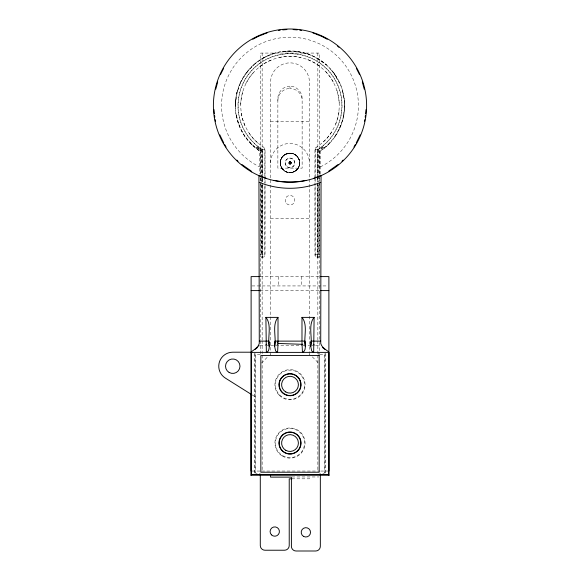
<?xml version="1.0" encoding="UTF-8"?>
<svg xmlns="http://www.w3.org/2000/svg" width="580" height="580" viewBox="0 0 580 580"><rect width="100%" height="100%" fill="white"/><g stroke="black" fill="none" stroke-linecap="round" stroke-linejoin="round"><path stroke-width="0.43" stroke-dasharray="2.9 2.17" d="M320.588 174.145L320.399 151.061A54.679 54.679 0 0 0 331.1 69.556A54.679 54.679 0 0 0 248.9 69.556A54.679 54.679 0 0 0 259.601 151.061L259.412 174.087M281.692 167.939C279.56 164.531 279.894 159.819 282.474 156.738L281.779 157.702M289.993 164.154L290 161.631M280.292 163.408L280.56 160.559L281.96 157.426M236.27 115.753C231.181 89.182 248.138 60.559 274.412 53.382M314.954 178.401L314.954 149.582L316.223 147.276A49.235 49.235 0 0 0 327.308 73.486A49.235 49.235 0 0 0 252.692 73.486A49.235 49.235 0 0 0 263.777 147.276L265.046 149.582L265.046 178.401M260.289 256.592A2.327 2.327 0 0 0 260.768 256.962L262.109 257.099L262.262 254.613L262.262 184.918M317.608 183.149L317.608 254.613L317.456 257.099L316.114 256.962A2.327 2.327 0 0 1 314.954 254.946L314.954 179.3M334.849 136.583C345.796 121.06 347.471 99.862 339.619 82.635M343.723 114.796L344.665 104.509M240.606 104.429L241.316 97.186L243.078 90.132M235.516 106.938L235.893 99.049M299.606 164.372L299.164 159.652L296.387 155.563M296.989 169.65C302.695 164.314 298.751 153.627 290.979 153.221M289.833 164.14L290.283 161.668M264.792 255.374L264.871 184.106M235.335 104.509L237.002 93.373M339.032 111.686L337.611 118.82L335.153 125.664M299.352 165.539L299.599 164.444M291.798 172.448C297.598 171.549 301.361 164.778 299.062 159.377M315.259 148.85L315.129 177.763M299.324 165.648L299.7 162.24L299.099 159.457M343.73 115.753L341.83 122.46L338.858 129.775M299.171 166.112L299.425 165.293L297.794 168.707M237.408 91.299L236.727 93.315L240.033 83.846M290.435 161.711L289.558 164.075L290.493 161.733M298.961 166.67C297.301 170.803 292.581 173.326 288.231 172.456M281.293 158.572C278.777 163.328 281.133 169.809 286.136 171.81M285.389 154.331C282.105 156.056 280.038 159.783 280.292 163.48M290.536 161.755L289.355 163.973M334.964 136.387L340.504 126.571M240.381 82.635L243.701 76.857L248.341 70.47M281.336 158.485L281.887 157.535M245.862 83.418L249.596 77.176L254.207 71.55M262.617 148.951L262.283 149.481A51.895 51.895 0 0 1 250.698 71.731A51.895 51.895 0 0 1 329.302 71.731A51.895 51.895 0 0 1 317.717 149.481L317.383 148.951M281.757 157.738C285.585 150.858 297.004 152.141 299.193 159.718L297.823 157.122L295.336 154.766M331.716 132.073L327.381 137.917L322.233 143.05M289.224 163.886L290.87 161.979M262.262 177.676L262.262 149.618A52.019 52.019 0 0 1 250.589 71.659A52.019 52.019 0 0 1 329.411 71.659A52.019 52.019 0 0 1 317.738 149.618L320.399 151.061L327.823 145.094L335.124 136.488M246.159 72.942L253.859 64.815M315.68 148.038L316.122 147.574M297.25 169.375L294.256 171.629M314.954 254.946L317.608 254.613M261.457 363.094L267.677 356.867M324.118 148.11L329.904 142.738M296.105 170.462L296.909 169.73M284.352 154.983L282.474 156.731C285.534 152.837 291.66 151.996 295.64 154.976L294.596 154.323M296.279 170.317C292.617 173.543 286.578 173.319 283.171 169.817M253.793 64.634L260.13 60.023L267.032 56.18M323.64 147.508L319.435 150.546L319.442 175.008M323.321 147.117L318.935 150.271L318.935 181.779M322.951 146.66L318.362 149.959L318.362 175.232M291.044 162.182L288.956 163.596L291.073 162.24M259.594 66.671L265.64 62.625L272.216 59.515M262.24 149.633L260.297 150.684M236.277 114.796C238.547 129.456 247.754 142.825 259.775 150.967M285.07 154.512L289.993 153.171M320.399 166.902L323.14 165.459A68.411 68.411 0 0 0 342.671 61.951A68.411 68.411 0 0 0 237.329 61.944A68.411 68.411 0 0 0 256.86 165.459L259.601 166.902M294.553 171.484L292.965 172.151M285.505 154.273L286.476 153.831M262.979 58.08L273.39 53.773M286.281 153.91L291.341 153.265M291.189 162.48L288.804 163.299M288.789 163.248L291.211 162.545L288.775 163.19M292.139 172.376L293.154 172.093M273.31 53.541C291.305 48.017 312.12 52.113 326.141 64.815M292.001 172.405L287.042 172.151M279.168 57.406L286.361 56.34L293.639 56.34L300.832 57.406M262.392 183.149L262.392 254.613L262.544 257.099L263.146 257.02M318.493 257.02L316.854 257.02M290 86.166C283.439 86.13 277.82 91.952 277.863 98.469L277.863 168.142L302.137 168.142L302.137 98.469C302.18 91.952 296.561 86.13 290 86.166L290 88.465A12.136 11.963 0 0 1 302.137 100.427M261.935 257.274L263.885 256.962A2.327 2.327 0 0 0 265.046 254.946L265.046 179.3M317.282 257.274L319.232 256.962A2.327 2.327 0 0 0 319.711 256.592M290.609 172.594L291.66 172.47M288.746 163.031L291.254 162.762M282.126 51.678L290 51.105M260.159 254.75L265.046 254.946M290.805 172.579L289.087 172.572M270.555 121.488L309.445 121.488M264.871 175.95L264.871 149.676L262.392 149.676L262.392 175.008M270.555 218.428L309.445 218.428M260.152 276.602L319.848 276.602M252.017 285.933L327.983 285.933M260.152 290.602L319.848 290.602M259.927 345.629L266.213 345.629M267.112 345.629L269.801 345.629M270.7 345.629L302.115 345.629M303.014 345.629L311.09 345.629M311.989 345.629L314.686 345.629M315.585 345.629L320.073 345.629M270.164 354.38L270.555 354.38M309.445 354.38L309.836 354.38M260.282 354.532L255.78 354.532L255.78 473.222L260.282 473.222M319.718 354.532L324.22 354.532L324.22 473.222L319.718 473.222M252.017 471.047L261.058 471.047M261.754 471.047L319.848 471.047M320.747 471.047L328.889 471.047M291.921 476.956L318.775 476.956M291.863 478.826L309.445 478.826L309.445 476.426M284.36 51.228L295.619 51.519M289.782 153.171L290.856 153.207M317.738 183.106L317.738 254.613L319.66 254.736M291.254 163.031L288.746 162.748M280.278 163.11C280.285 168.019 284.512 172.405 289.413 172.601M261.507 257.02L262.109 257.099M297.873 51.678L295.64 51.228L305.587 53.382M288.224 172.448L285.788 171.658M288.775 162.588L291.189 163.313M292.189 153.417L293.821 153.954M286.237 171.854L287.26 172.224M306.689 53.541L312.968 56.18L319.87 60.023M307.784 59.515L314.36 62.625L320.406 66.671M317.738 149.618L317.738 175.863M314.954 149.582L317.608 149.676L317.608 175.008M291.073 163.553L288.934 162.226L291.037 163.611M251.966 394.799L255.78 397.191M285.026 171.245L282.25 168.758L282.757 169.382M257.049 146.66L261.638 149.959L261.689 177.03M261.065 150.271L256.679 147.117L261.065 150.271L261.174 183.57M256.36 147.508L260.565 150.546L260.681 176.806M317.021 58.08L326.083 64.772M295.438 154.838L296.315 155.505M252.394 144.869L259.601 151.061M257.767 143.05L252.619 137.917L248.283 132.073M318.065 257.274L317.738 254.613M312.323 356.867L319.167 363.711M326.207 64.634L333.841 72.942L339.967 83.846M290.863 163.814L289.231 161.893M250.096 142.738L252.177 145.094L245.151 136.583M325.793 71.55L330.404 77.176L334.138 83.418M282.438 169.005L280.394 164.394M331.658 70.47L336.298 76.857M281.728 168.004L282.373 168.925M289.362 161.805L290.631 163.981M333.841 72.942L339.394 82.744M244.876 136.488L241.142 129.775L238.17 122.46M290.587 164.01L289.42 161.776L290.536 164.038M290.493 164.053L289.514 161.726M289.565 161.711L290.428 164.075M244.847 125.664L242.389 118.82L240.968 111.686M236.502 115.71L239.496 126.571M336.922 90.132L338.684 97.186L339.394 104.429M264.697 148.719L264.871 149.676M290.275 164.125L289.732 161.66M342.591 91.299L344.107 99.049L344.484 106.938M315.208 255.374L315.129 185.919M280.285 163.205L280.387 164.336M260.688 177.712L260.71 183.149M260.717 184.056L261.036 254.692M261.174 184.469L261.399 254.671M261.689 177.937L261.696 181.547M261.703 185.158L261.812 254.642M325.17 353.358L325.17 473.418M325.003 353.532L325.003 473.251M319.442 175.907L319.442 181.344M319.442 182.25L319.45 254.721M319.399 174.304L319.399 53.07L260.601 53.07L260.601 174.304M319.399 177.922L319.399 183.352M319.399 184.251L319.399 341.671M319.399 342.577L319.399 354.337M318.935 182.678L318.942 254.692M318.775 352.205L318.775 354.532M318.362 176.131L318.362 181.547M318.362 185.158L318.362 254.656M317.847 53.07L317.847 175.203M317.847 176.11L317.847 181.54M317.847 185.158L317.847 339.865M317.847 340.764L317.847 354.337M317.847 355.243L317.847 471.047M317.738 176.769L317.738 182.2M317.608 178.625L317.608 182.243M315.129 178.669L315.129 185.013M309.445 354.532L309.445 82.317A19.444 19.444 0 0 0 290 62.872A19.444 19.444 0 0 0 270.555 82.317L270.555 354.532M301.433 276.602L301.433 285.933M278.567 276.602L278.567 285.933M264.871 176.856L264.871 183.2M262.392 178.625L262.392 182.243M262.262 178.582L262.262 184.012M262.153 53.07L262.153 175.203M262.153 176.11L262.153 181.54M262.153 185.158L262.153 339.865M262.153 340.764L262.153 354.337M262.153 355.243L262.153 471.047M260.601 177.922L260.601 181.54M260.601 182.446L260.601 339.865M260.601 340.764L260.601 354.337M254.997 353.532L254.997 473.251M254.83 353.358L254.83 473.418M277.863 100.427A12.136 11.963 0 0 1 290 88.465M270.555 162.893A19.444 19.444 0 0 1 290 143.448A19.444 19.444 0 0 1 309.445 162.893M290 162.893L289.942 164.154L290.109 161.639L290.058 164.154L289.623 161.69L290.689 163.951L289.065 162.045L291.145 163.415L288.833 162.422L291.232 163.139L288.738 162.857L291.262 162.871L288.738 162.973L291.247 162.697L288.847 163.4L291.131 162.335L288.898 163.502L291.015 162.146L289.094 163.77L290.732 161.863L289.311 163.951L290.392 161.697L289.659 164.111L290 162.893M286.998 166.714A4.857 4.857 0 0 0 294.814 163.582A4.857 4.857 0 0 0 288.188 158.383A4.857 4.857 0 0 0 286.998 166.714M285.07 171.274A9.722 9.722 0 0 0 299.722 162.973A9.722 9.722 0 0 0 285.208 154.432A9.722 9.722 0 0 0 285.07 171.274M279.69 395.024A14.58 14.58 0 0 0 304.087 388.484A14.58 14.58 0 0 0 286.223 370.627A14.58 14.58 0 0 0 279.69 395.024M282.707 455.677A14.58 14.58 0 0 0 304.58 443.048A14.58 14.58 0 0 0 282.707 430.418A14.58 14.58 0 0 0 282.707 455.677M282.453 456.112A15.087 15.087 0 0 0 305.087 443.048A15.087 15.087 0 0 0 282.453 429.976A15.087 15.087 0 0 0 282.453 456.112M279.328 395.379A15.087 15.087 0 0 0 304.572 388.622A15.087 15.087 0 0 0 286.092 370.142A15.087 15.087 0 0 0 279.328 395.379M286.592 203.638A4.821 4.821 0 0 0 294.654 201.477A4.821 4.821 0 0 0 288.753 195.569A4.821 4.821 0 0 0 286.592 203.638M287.586 167.069A4.821 4.821 0 0 0 294.821 162.893A4.821 4.821 0 0 0 287.586 158.717A4.821 4.821 0 0 0 287.586 167.069"/><path stroke-width="0.87" d="M266.126 178.249L258.934 175.479L259.274 341.12C260.188 346.224 254.895 349.037 251.524 351.683L250.937 352.459L250.937 475.223L329.063 475.223L329.063 352.459L328.476 351.683C325.112 349.029 319.805 346.224 320.726 341.12L321.066 175.479L313.874 178.249M302.789 344.324L278.008 343.454L278.016 317.383C271.715 324.844 276.617 337.763 274.659 346.608L275.645 351.016L277.581 352.386L277.994 344.418L277.211 344.324M314.106 317.383C307.799 324.844 312.7 337.763 310.75 346.608L311.736 351.016L313.664 352.386L314.106 317.383L301.984 317.383L301.984 341.12M365.965 109.62L365.661 113.724M274.659 346.608L274.913 341.12L305.087 341.12C304.928 344.658 306.726 350.806 302.441 352.386L301.984 342.33M310.75 346.608L311.003 341.12L320.726 341.12M329.063 475.223L328.439 474.599L328.476 351.683M265.894 317.383C272.15 324.901 267.286 337.763 269.25 346.608C269.091 348.609 268.866 351.966 266.358 352.386L265.894 317.383L278.016 317.383M364.559 121.263L364.798 119.639M365.161 117.124L365.414 115.427M215.76 89.153L217.703 81.954M268.895 342.773L268.997 341.12L259.274 341.12M304.978 342.773L305.109 342.222M360.187 134.864L356.236 142.956M220.414 74.719L223.641 68.331M353.945 147.023L355.475 144.311M258.665 346.216L259.035 345.629M341.975 161.305L343.135 160.08M250.937 475.223L251.561 474.599L328.439 474.599M338.198 164.423L328.802 171.049M254.961 349.493L257.527 347.435M252.749 39.302L258.303 36.337L263.994 34.148M264.748 33.85L267.017 32.98M306.066 180.365C295.488 182.548 284.512 182.548 273.934 180.365M278.487 30.414L280.198 30.203M282.764 29.892L286.89 29.573M265.915 344.418L266.706 344.324M293.11 29.573L297.236 29.892M259.253 276.602L251.111 276.602L251.111 351.951M320.747 276.602L328.889 276.602L328.889 471.047M251.111 290.602L259.253 290.602M320.747 290.602L328.889 290.602M251.771 352.205L232.754 352.205A14 14 0 0 0 225.308 378.059L251.205 394.32M251.524 351.683L251.561 352.386L328.439 352.386M291.863 478.826L289.224 478.826L289.224 545.555A4.669 4.669 0 0 1 284.555 550.224L264.958 550.224A4.669 4.669 0 0 1 260.289 545.555L260.289 475.034M313.294 344.324L314.084 344.418M299.802 30.203L301.513 30.414M301.984 317.383C308.241 324.901 303.376 337.763 305.341 346.608M312.99 32.98L315.252 33.85M316.006 34.148L321.697 36.337L327.25 39.302M251.198 171.049L241.802 164.423M322.473 347.435L325.039 349.493M337.567 46.103L338.908 47.321M236.865 160.08L238.025 161.305M277.24 342.294L278.008 343.454M223.764 142.956L219.813 134.857M224.525 144.311L226.055 147.023M356.359 68.331L359.586 74.719M362.297 81.954L364.24 89.16M310.974 342.222L311.105 342.773M274.891 342.222L275.021 342.773M214.339 113.724L214.035 109.62M214.585 115.427L214.839 117.124M215.202 119.632L215.441 121.256M269.026 342.222L269.25 346.608M320.334 475.027L320.334 546.331A4.669 4.669 0 0 1 315.665 551L296.068 551A4.669 4.669 0 0 1 291.399 546.331L291.399 477.115L270.555 477.115L270.555 474.781M251.561 352.386L251.561 474.599M251.111 393.458L251.111 471.047M320.726 182.367A82.679 82.679 0 0 1 259.274 182.367M319.167 355.547L260.833 355.547L260.833 472.214L319.167 472.214L319.167 355.547M282.351 392.674A11.042 11.042 0 0 0 300.723 387.353A11.042 11.042 0 0 0 286.926 374.107A11.042 11.042 0 0 0 282.351 392.674M284.476 452.61A11.042 11.042 0 0 0 301.042 443.048A11.042 11.042 0 0 0 284.476 433.477A11.042 11.042 0 0 0 284.476 452.61M251.698 171.956A76.611 76.611 0 0 0 366.611 105.611A76.611 76.611 0 0 0 251.698 39.266A76.611 76.611 0 0 0 251.698 171.956M282.358 392.355A10.81 10.81 0 0 0 300.44 387.512A10.81 10.81 0 0 0 287.201 374.267A10.81 10.81 0 0 0 282.358 392.355M284.591 452.407A10.81 10.81 0 0 0 300.81 443.048A10.81 10.81 0 0 0 284.591 433.68A10.81 10.81 0 0 0 284.591 452.407M229.136 372.469A7.236 7.236 0 0 0 239.989 366.205A7.236 7.236 0 0 0 229.136 359.941A7.236 7.236 0 0 0 229.136 372.469M271.454 534.854A4.669 4.669 0 0 0 279.263 532.766A4.669 4.669 0 0 0 273.55 527.046A4.669 4.669 0 0 0 271.454 534.854M303.536 536.377A4.669 4.669 0 0 0 310.532 532.331A4.669 4.669 0 0 0 303.536 528.293A4.669 4.669 0 0 0 303.536 536.377M285.802 450.319A8.403 8.403 0 0 0 298.403 443.048A8.403 8.403 0 0 0 285.802 435.768A8.403 8.403 0 0 0 285.802 450.319M285.802 391.986A8.403 8.403 0 0 0 298.403 384.714A8.403 8.403 0 0 0 285.802 377.435A8.403 8.403 0 0 0 285.802 391.986"/></g></svg>
